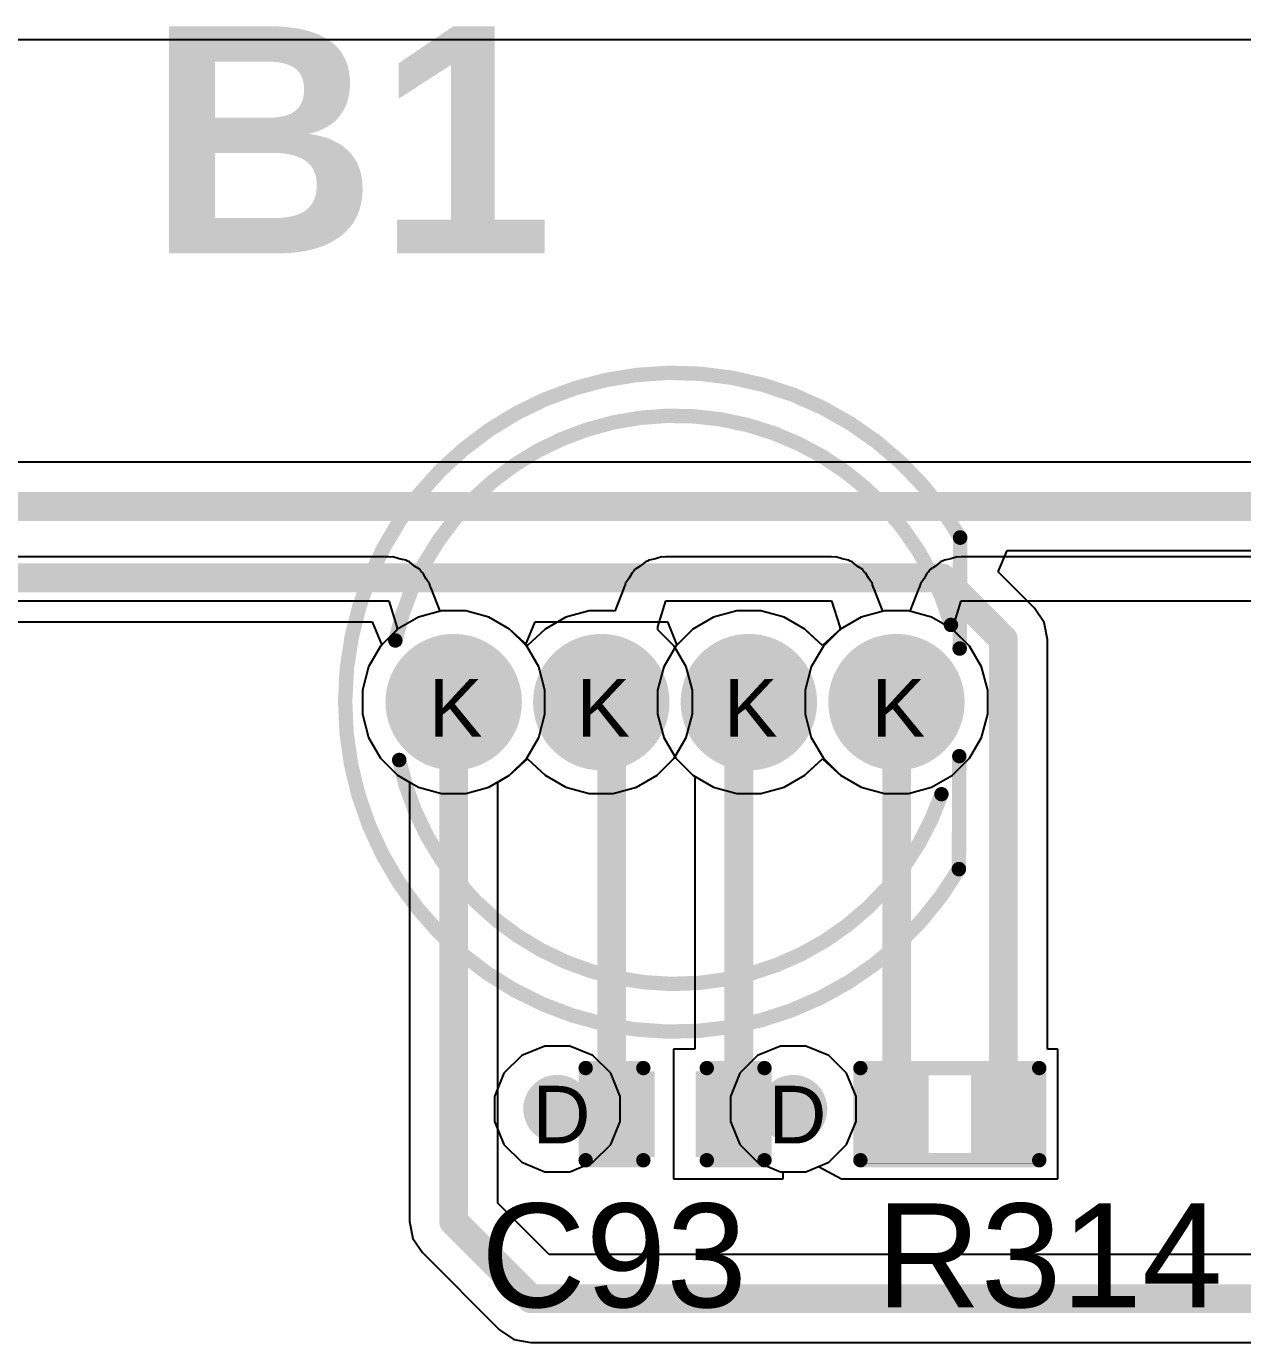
# Model space of a CAD drawing. Header units: inches. Extents: x -11 to 5428, y 0 to 5423.
# Drawn here: x 32.8 to 43.52, y 59.12 to 70.72 of the extents above; entities that cross this region are included whole.
import ezdxf

# ---------------------------------------------------------------- set-up
doc = ezdxf.new("R2010")
doc.units = ezdxf.units.IN
for name, color, linetype in [('Bottom Layer', 5, 'Continuous'), ('Bottom Solder', 6, 'Continuous'), ('Drill Drawing', 1, 'Continuous'), ('GND', 16, 'Continuous'), ('Multi-Layer', 9, 'Continuous'), ('Pad Holes', 156, 'Continuous'), ('PWR', 76, 'Continuous'), ('Top Layer', 1, 'Continuous'), ('Top Overlay', 2, 'Continuous'), ('Top Paste', 8, 'Continuous'), ('Top Solder', 216, 'Continuous'), ('Via Holes', 16, 'Continuous')]:
    doc.layers.add(name, color=color, linetype=linetype)
doc.styles.add('Arial', font='', dxfattribs={"height": 0.2})
doc.styles.add('Arial_Bold', font='', dxfattribs={"height": 0.2})
doc.styles.get('Arial').set_extended_font_data('Arial')
doc.styles.get('Arial_Bold').set_extended_font_data('Arial', bold=True)

# ---------------------------------------------------------------- blocks, each defined once
blk = doc.blocks.new('C___0402_157')
at = {"layer": 'Top Layer'}
for points in [[(-0.699, -0.317), (-0.699, 0.318), (-0.241, 0.318), (-0.241, -0.317)], [(0.241, -0.317), (0.241, 0.318), (0.698, 0.318), (0.698, -0.317)]]:
    blk.add_hatch(color=1, dxfattribs=at).paths.add_polyline_path(points)
at = {"layer": 'Top Paste'}
for points in [[(-0.699, -0.317), (-0.699, 0.318), (-0.241, 0.318), (-0.241, -0.317)], [(0.241, -0.317), (0.241, 0.318), (0.698, 0.318), (0.698, -0.317)]]:
    blk.add_hatch(color=8, dxfattribs=at).paths.add_polyline_path(points)
at = {"layer": 'Top Solder'}
for points in [[(-0.759, -0.377), (-0.759, 0.378), (-0.181, 0.378), (-0.181, -0.377)], [(0.181, -0.377), (0.181, 0.378), (0.758, 0.378), (0.758, -0.377)]]:
    blk.add_hatch(color=216, dxfattribs=at).paths.add_polyline_path(points)
at = {"layer": 'Top Overlay'}
for points in [[(-0.787, -0.406, 0.127, 0.127, 0), (-0.787, 0.406, 0.127, 0.127, 0)], [(-0.787, 0.406, 0.127, 0.127, 0), (-0.279, 0.406, 0.127, 0.127, 0)], [(0.279, 0.406, 0.127, 0.127, 0), (0.787, 0.406, 0.127, 0.127, 0)], [(0.787, -0.406, 0.127, 0.127, 0), (0.787, 0.406, 0.127, 0.127, 0)], [(-0.787, -0.406, 0.127, 0.127, 0), (-0.279, -0.406, 0.127, 0.127, 0)], [(0.279, -0.406, 0.127, 0.127, 0), (0.787, -0.406, 0.127, 0.127, 0)]]:
    blk.add_lwpolyline(points, format="xyseb", dxfattribs=at)
for points in [[(-0.819, 0.406, 0.0635, 0.0635, 1), (-0.756, 0.406, 0.0635, 0.0635, 1)], [(-0.819, 0.406, 0.0635, 0.0635, 1), (-0.756, 0.406, 0.0635, 0.0635, 1)], [(-0.311, 0.406, 0.0635, 0.0635, 1), (-0.248, 0.406, 0.0635, 0.0635, 1)], [(0.248, 0.406, 0.0635, 0.0635, 1), (0.311, 0.406, 0.0635, 0.0635, 1)], [(0.756, 0.406, 0.0635, 0.0635, 1), (0.819, 0.406, 0.0635, 0.0635, 1)], [(0.756, 0.406, 0.0635, 0.0635, 1), (0.819, 0.406, 0.0635, 0.0635, 1)], [(-0.819, -0.406, 0.0635, 0.0635, 1), (-0.756, -0.406, 0.0635, 0.0635, 1)], [(-0.819, -0.406, 0.0635, 0.0635, 1), (-0.756, -0.406, 0.0635, 0.0635, 1)], [(-0.311, -0.406, 0.0635, 0.0635, 1), (-0.248, -0.406, 0.0635, 0.0635, 1)], [(0.248, -0.406, 0.0635, 0.0635, 1), (0.311, -0.406, 0.0635, 0.0635, 1)], [(0.756, -0.406, 0.0635, 0.0635, 1), (0.819, -0.406, 0.0635, 0.0635, 1)], [(0.756, -0.406, 0.0635, 0.0635, 1), (0.819, -0.406, 0.0635, 0.0635, 1)]]:
    blk.add_lwpolyline(points, format="xyseb", close=True, dxfattribs=at)
blk = doc.blocks.new('WS2812D_F5_158')
at = {"layer": 'Bottom Layer'}
h = blk.add_hatch(color=5, dxfattribs=at)
edge = h.paths.add_edge_path()
edge.add_arc((-1.95, 0), 0.55, 0, 360)
h = blk.add_hatch(color=5, dxfattribs=at)
edge = h.paths.add_edge_path()
edge.add_arc((-0.65, 0), 0.55, 0, 360)
h = blk.add_hatch(color=5, dxfattribs=at)
edge = h.paths.add_edge_path()
edge.add_arc((0.65, 0), 0.55, 0, 360)
h = blk.add_hatch(color=5, dxfattribs=at)
edge = h.paths.add_edge_path()
edge.add_arc((1.95, 0), 0.55, 0, 360)
at = {"layer": 'Bottom Solder'}
h = blk.add_hatch(color=6, dxfattribs=at)
edge = h.paths.add_edge_path()
edge.add_arc((-1.95, 0), 0.601, 0, 360)
h = blk.add_hatch(color=6, dxfattribs=at)
edge = h.paths.add_edge_path()
edge.add_arc((-0.65, 0), 0.601, 0, 360)
h = blk.add_hatch(color=6, dxfattribs=at)
edge = h.paths.add_edge_path()
edge.add_arc((0.65, 0), 0.601, 0, 360)
h = blk.add_hatch(color=6, dxfattribs=at)
edge = h.paths.add_edge_path()
edge.add_arc((1.95, 0), 0.601, 0, 360)
at = {"layer": 'GND'}
h = blk.add_hatch(color=16, dxfattribs=at)
edge = h.paths.add_edge_path()
edge.add_arc((-1.95, 0), 0.55, 0, 360)
h = blk.add_hatch(color=16, dxfattribs=at)
edge = h.paths.add_edge_path()
edge.add_arc((-0.65, 0), 0.55, 0, 360)
h = blk.add_hatch(color=16, dxfattribs=at)
edge = h.paths.add_edge_path()
edge.add_arc((0.65, 0), 0.55, 0, 360)
h = blk.add_hatch(color=16, dxfattribs=at)
edge = h.paths.add_edge_path()
edge.add_arc((1.95, 0), 0.55, 0, 360)
at = {"layer": 'Multi-Layer'}
h = blk.add_hatch(color=9, dxfattribs=at)
edge = h.paths.add_edge_path()
edge.add_arc((-1.95, 0), 0.55, 0, 360)
h = blk.add_hatch(color=9, dxfattribs=at)
edge = h.paths.add_edge_path()
edge.add_arc((-0.65, 0), 0.55, 0, 360)
h = blk.add_hatch(color=9, dxfattribs=at)
edge = h.paths.add_edge_path()
edge.add_arc((0.65, 0), 0.55, 0, 360)
h = blk.add_hatch(color=9, dxfattribs=at)
edge = h.paths.add_edge_path()
edge.add_arc((1.95, 0), 0.55, 0, 360)
at = {"layer": 'Pad Holes'}
h = blk.add_hatch(color=7, dxfattribs=at)
edge = h.paths.add_edge_path()
edge.add_arc((-1.95, 0), 0.36, 0, 360)
h = blk.add_hatch(color=7, dxfattribs=at)
edge = h.paths.add_edge_path()
edge.add_arc((-0.65, 0), 0.36, 0, 360)
h = blk.add_hatch(color=7, dxfattribs=at)
edge = h.paths.add_edge_path()
edge.add_arc((0.65, 0), 0.36, 0, 360)
h = blk.add_hatch(color=7, dxfattribs=at)
edge = h.paths.add_edge_path()
edge.add_arc((1.95, 0), 0.36, 0, 360)
at = {"layer": 'PWR'}
h = blk.add_hatch(color=76, dxfattribs=at)
edge = h.paths.add_edge_path()
edge.add_arc((-1.95, 0), 0.55, 0, 360)
h = blk.add_hatch(color=76, dxfattribs=at)
edge = h.paths.add_edge_path()
edge.add_arc((-0.65, 0), 0.55, 0, 360)
h = blk.add_hatch(color=76, dxfattribs=at)
edge = h.paths.add_edge_path()
edge.add_arc((0.65, 0), 0.55, 0, 360)
h = blk.add_hatch(color=76, dxfattribs=at)
edge = h.paths.add_edge_path()
edge.add_arc((1.95, 0), 0.55, 0, 360)
at = {"layer": 'Top Layer'}
h = blk.add_hatch(color=1, dxfattribs=at)
edge = h.paths.add_edge_path()
edge.add_arc((-1.95, 0), 0.55, 0, 360)
h = blk.add_hatch(color=1, dxfattribs=at)
edge = h.paths.add_edge_path()
edge.add_arc((-0.65, 0), 0.55, 0, 360)
h = blk.add_hatch(color=1, dxfattribs=at)
edge = h.paths.add_edge_path()
edge.add_arc((0.65, 0), 0.55, 0, 360)
h = blk.add_hatch(color=1, dxfattribs=at)
edge = h.paths.add_edge_path()
edge.add_arc((1.95, 0), 0.55, 0, 360)
at = {"layer": 'Top Solder'}
h = blk.add_hatch(color=216, dxfattribs=at)
edge = h.paths.add_edge_path()
edge.add_arc((-1.95, 0), 0.601, 0, 360)
h = blk.add_hatch(color=216, dxfattribs=at)
edge = h.paths.add_edge_path()
edge.add_arc((-0.65, 0), 0.601, 0, 360)
h = blk.add_hatch(color=216, dxfattribs=at)
edge = h.paths.add_edge_path()
edge.add_arc((0.65, 0), 0.601, 0, 360)
h = blk.add_hatch(color=216, dxfattribs=at)
edge = h.paths.add_edge_path()
edge.add_arc((1.95, 0), 0.601, 0, 360)
at = {"layer": 'Top Overlay'}
for points in [[(2.5, -1.471, 0.127, 0.127, -3.705201), (2.511, 1.45, 0.127, 0.127, 0)], [(-2.464, 0.543, 0.127, 0.127, -0.780857), (2.43, 0.68, 0.127, 0.127, 0)], [(2.507, 0.472, 0.127, 0.127, 0), (2.511, 1.449, 0.127, 0.127, 0)], [(2.347, -0.811, 0.127, 0.127, -0.760948), (-2.43, -0.51, 0.127, 0.127, 0)], [(2.5, -1.471, 0.127, 0.127, 0), (2.504, -0.476, 0.127, 0.127, 0)]]:
    blk.add_lwpolyline(points, format="xyseb", dxfattribs=at)
for points in [[(2.479, 1.449, 0.0635, 0.0635, 1), (2.543, 1.449, 0.0635, 0.0635, 1)], [(2.479, 1.45, 0.0635, 0.0635, 1), (2.543, 1.45, 0.0635, 0.0635, 1)], [(2.398, 0.68, 0.0635, 0.0635, 1), (2.462, 0.68, 0.0635, 0.0635, 1)], [(-2.496, 0.543, 0.0635, 0.0635, 1), (-2.432, 0.543, 0.0635, 0.0635, 1)], [(2.475, 0.472, 0.0635, 0.0635, 1), (2.539, 0.472, 0.0635, 0.0635, 1)], [(-2.462, -0.51, 0.0635, 0.0635, 1), (-2.398, -0.51, 0.0635, 0.0635, 1)], [(2.472, -0.476, 0.0635, 0.0635, 1), (2.535, -0.476, 0.0635, 0.0635, 1)], [(2.315, -0.811, 0.0635, 0.0635, 1), (2.378, -0.811, 0.0635, 0.0635, 1)], [(2.468, -1.471, 0.0635, 0.0635, 1), (2.531, -1.471, 0.0635, 0.0635, 1)], [(2.468, -1.471, 0.0635, 0.0635, 1), (2.532, -1.471, 0.0635, 0.0635, 1)]]:
    blk.add_lwpolyline(points, format="xyseb", close=True, dxfattribs=at)
blk = doc.blocks.new('R___0402_159')
at = {"layer": 'Top Layer'}
for points in [[(-0.699, -0.317), (-0.699, 0.318), (-0.241, 0.318), (-0.241, -0.317)], [(0.241, -0.317), (0.241, 0.318), (0.698, 0.318), (0.698, -0.317)]]:
    blk.add_hatch(color=1, dxfattribs=at).paths.add_polyline_path(points)
at = {"layer": 'Top Paste'}
for points in [[(-0.699, -0.317), (-0.699, 0.318), (-0.241, 0.318), (-0.241, -0.317)], [(0.241, -0.317), (0.241, 0.318), (0.698, 0.318), (0.698, -0.317)]]:
    blk.add_hatch(color=8, dxfattribs=at).paths.add_polyline_path(points)
at = {"layer": 'Top Solder'}
for points in [[(-0.754, -0.372), (-0.754, 0.373), (-0.186, 0.373), (-0.186, -0.372)], [(0.186, -0.372), (0.186, 0.373), (0.753, 0.373), (0.753, -0.372)]]:
    blk.add_hatch(color=216, dxfattribs=at).paths.add_polyline_path(points)
at = {"layer": 'Top Overlay'}
for points in [[(-0.787, -0.406, 0.127, 0.127, 0), (-0.787, 0.406, 0.127, 0.127, 0)], [(-0.787, 0.406, 0.127, 0.127, 0), (0.787, 0.406, 0.127, 0.127, 0)], [(0.787, -0.406, 0.127, 0.127, 0), (0.787, 0.406, 0.127, 0.127, 0)], [(-0.787, -0.406, 0.127, 0.127, 0), (0.787, -0.406, 0.127, 0.127, 0)], [(-0.813, -0.432, 0.00323, 0.00323, 0), (0.813, -0.432, 0.00323, 0.00323, 0)]]:
    blk.add_lwpolyline(points, format="xyseb", dxfattribs=at)
for points in [[(-0.819, 0.406, 0.0635, 0.0635, 1), (-0.756, 0.406, 0.0635, 0.0635, 1)], [(-0.819, 0.406, 0.0635, 0.0635, 1), (-0.756, 0.406, 0.0635, 0.0635, 1)], [(0.756, 0.406, 0.0635, 0.0635, 1), (0.819, 0.406, 0.0635, 0.0635, 1)], [(0.756, 0.406, 0.0635, 0.0635, 1), (0.819, 0.406, 0.0635, 0.0635, 1)], [(-0.819, -0.406, 0.0635, 0.0635, 1), (-0.756, -0.406, 0.0635, 0.0635, 1)], [(-0.819, -0.406, 0.0635, 0.0635, 1), (-0.756, -0.406, 0.0635, 0.0635, 1)], [(0.756, -0.406, 0.0635, 0.0635, 1), (0.819, -0.406, 0.0635, 0.0635, 1)], [(0.756, -0.406, 0.0635, 0.0635, 1), (0.819, -0.406, 0.0635, 0.0635, 1)], [(-0.814, -0.432, 0.00161, 0.00161, 1), (-0.812, -0.432, 0.00161, 0.00161, 1)], [(0.812, -0.432, 0.00161, 0.00161, 1), (0.814, -0.432, 0.00161, 0.00161, 1)]]:
    blk.add_lwpolyline(points, format="xyseb", close=True, dxfattribs=at)

msp = doc.modelspace()

# ---------------------------------------------------------------- hatches: boundary and pattern name
at = {"layer": 'Bottom Layer'}
h = msp.add_hatch(color=5, dxfattribs=at)
edge = h.paths.add_edge_path()
edge.add_arc((37.481, 61.183), 0.3, 0, 360)
h = msp.add_hatch(color=5, dxfattribs=at)
edge = h.paths.add_edge_path()
edge.add_arc((39.559, 61.183), 0.3, 0, 360)
at = {"layer": 'GND'}
h = msp.add_hatch(color=16, dxfattribs=at)
edge = h.paths.add_edge_path()
edge.add_arc((37.481, 61.183), 0.3, 0, 360)
h = msp.add_hatch(color=16, dxfattribs=at)
edge = h.paths.add_edge_path()
edge.add_arc((39.559, 61.183), 0.3, 0, 360)
at = {"layer": 'PWR'}
h = msp.add_hatch(color=76, dxfattribs=at)
edge = h.paths.add_edge_path()
edge.add_arc((37.481, 61.183), 0.3, 0, 360)
h = msp.add_hatch(color=76, dxfattribs=at)
edge = h.paths.add_edge_path()
edge.add_arc((39.559, 61.183), 0.3, 0, 360)
at = {"layer": 'Top Layer'}
h = msp.add_hatch(color=1, dxfattribs=at)
edge = h.paths.add_edge_path()
edge.add_arc((37.481, 61.183), 0.3, 0, 360)
h = msp.add_hatch(color=1, dxfattribs=at)
edge = h.paths.add_edge_path()
edge.add_arc((39.559, 61.183), 0.3, 0, 360)
at = {"layer": 'Via Holes'}
h = msp.add_hatch(color=7, dxfattribs=at)
edge = h.paths.add_edge_path()
edge.add_arc((37.481, 61.183), 0.15, 0, 360)
h = msp.add_hatch(color=7, dxfattribs=at)
edge = h.paths.add_edge_path()
edge.add_arc((39.559, 61.183), 0.15, 0, 360)

# ---------------------------------------------------------------- linework, layer by layer
at = {"layer": 'Bottom Layer'}
for p, q in [((36.462, 65.571), (36.257, 65.516)), ((36.674, 65.571), (36.462, 65.571)), ((36.878, 65.516), (36.674, 65.571)), ((39.062, 65.571), (38.857, 65.516)), ((39.274, 65.571), (39.062, 65.571)), ((39.478, 65.516), (39.274, 65.571)), ((40.362, 65.571), (40.157, 65.516)), ((40.573, 65.571), (40.362, 65.571)), ((40.778, 65.516), (40.573, 65.571)), ((36.074, 65.41), (35.924, 65.26)), ((36.257, 65.516), (36.074, 65.41)), ((37.061, 65.41), (36.878, 65.516)), ((37.211, 65.26), (37.061, 65.41)), ((38.674, 65.41), (38.524, 65.26)), ((38.857, 65.516), (38.674, 65.41)), ((39.661, 65.41), (39.478, 65.516)), ((39.683, 65.389), (39.661, 65.41)), ((39.974, 65.41), (39.952, 65.389)), ((40.157, 65.516), (39.974, 65.41)), ((40.961, 65.41), (40.778, 65.516)), ((41.111, 65.26), (40.961, 65.41)), ((39.818, 65.266), (39.683, 65.389)), ((39.952, 65.389), (39.818, 65.266)), ((35.924, 65.26), (35.819, 65.077)), ((37.317, 65.077), (37.211, 65.26)), ((38.524, 65.26), (38.418, 65.077)), ((41.217, 65.077), (41.111, 65.26)), ((35.819, 65.077), (35.764, 64.873)), ((37.372, 64.873), (37.317, 65.077)), ((38.418, 65.077), (38.364, 64.873)), ((41.272, 64.873), (41.217, 65.077)), ((35.764, 64.873), (35.764, 64.661)), ((37.372, 64.661), (37.372, 64.873)), ((38.364, 64.873), (38.364, 64.661)), ((41.272, 64.661), (41.272, 64.873)), ((35.764, 64.661), (35.819, 64.456)), ((37.317, 64.456), (37.372, 64.661)), ((38.364, 64.661), (38.418, 64.456)), ((41.217, 64.456), (41.272, 64.661)), ((35.819, 64.456), (35.924, 64.273)), ((37.211, 64.273), (37.317, 64.456)), ((38.418, 64.456), (38.524, 64.273)), ((41.111, 64.273), (41.217, 64.456)), ((35.924, 64.273), (36.074, 64.123)), ((37.061, 64.123), (37.211, 64.273)), ((38.524, 64.273), (38.674, 64.123)), ((39.683, 64.145), (39.818, 64.267)), ((39.818, 64.267), (39.952, 64.145)), ((40.961, 64.123), (41.111, 64.273)), ((39.661, 64.123), (39.683, 64.145)), ((39.952, 64.145), (39.974, 64.123)), ((36.074, 64.123), (36.257, 64.018)), ((36.257, 64.018), (36.462, 63.963)), ((36.674, 63.963), (36.878, 64.018)), ((36.878, 64.018), (37.061, 64.123)), ((38.674, 64.123), (38.857, 64.018)), ((38.857, 64.018), (39.062, 63.963)), ((39.274, 63.963), (39.478, 64.018)), ((39.478, 64.018), (39.661, 64.123)), ((39.974, 64.123), (40.157, 64.018)), ((40.157, 64.018), (40.362, 63.963)), ((40.573, 63.963), (40.778, 64.018)), ((40.778, 64.018), (40.961, 64.123)), ((36.462, 63.963), (36.674, 63.963)), ((39.062, 63.963), (39.274, 63.963)), ((40.362, 63.963), (40.573, 63.963)), ((39.448, 61.737), (39.245, 61.653)), ((39.669, 61.737), (39.448, 61.737)), ((39.872, 61.653), (39.669, 61.737)), ((39.245, 61.653), (39.089, 61.497)), ((40.028, 61.497), (39.872, 61.653)), ((39.089, 61.497), (39.005, 61.294)), ((40.113, 61.294), (40.028, 61.497)), ((39.005, 61.294), (39.005, 61.073)), ((40.113, 61.073), (40.113, 61.294)), ((39.005, 61.073), (39.089, 60.87)), ((40.028, 60.87), (40.113, 61.073)), ((39.089, 60.87), (39.245, 60.714)), ((39.872, 60.714), (40.028, 60.87)), ((39.245, 60.714), (39.448, 60.629)), ((39.669, 60.629), (39.872, 60.714)), ((39.448, 60.629), (39.669, 60.629))]:
    msp.add_line(p, q, dxfattribs=at)
at = {"layer": 'GND'}
for p, q in [((36.462, 65.571), (36.257, 65.516)), ((36.674, 65.571), (36.462, 65.571)), ((36.878, 65.516), (36.674, 65.571)), ((39.062, 65.571), (38.857, 65.516)), ((39.274, 65.571), (39.062, 65.571)), ((39.478, 65.516), (39.274, 65.571)), ((40.362, 65.571), (40.157, 65.516)), ((40.573, 65.571), (40.362, 65.571)), ((40.778, 65.516), (40.573, 65.571)), ((36.074, 65.41), (35.924, 65.26)), ((36.257, 65.516), (36.074, 65.41)), ((37.061, 65.41), (36.878, 65.516)), ((37.211, 65.26), (37.061, 65.41)), ((38.674, 65.41), (38.524, 65.26)), ((38.857, 65.516), (38.674, 65.41)), ((39.661, 65.41), (39.478, 65.516)), ((39.818, 65.267), (39.661, 65.41)), ((39.974, 65.41), (39.818, 65.267)), ((40.157, 65.516), (39.974, 65.41)), ((40.961, 65.41), (40.778, 65.516)), ((41.111, 65.26), (40.961, 65.41)), ((35.924, 65.26), (35.819, 65.077)), ((37.317, 65.077), (37.211, 65.26)), ((38.524, 65.26), (38.418, 65.077)), ((41.217, 65.077), (41.111, 65.26)), ((35.819, 65.077), (35.764, 64.873)), ((37.372, 64.873), (37.317, 65.077)), ((38.418, 65.077), (38.364, 64.873)), ((41.272, 64.873), (41.217, 65.077)), ((35.764, 64.873), (35.764, 64.661)), ((37.372, 64.661), (37.372, 64.873)), ((38.364, 64.873), (38.364, 64.661)), ((41.272, 64.661), (41.272, 64.873)), ((35.764, 64.661), (35.819, 64.456)), ((37.317, 64.456), (37.372, 64.661)), ((38.364, 64.661), (38.418, 64.456)), ((41.217, 64.456), (41.272, 64.661)), ((35.819, 64.456), (35.924, 64.273)), ((37.211, 64.273), (37.317, 64.456)), ((38.418, 64.456), (38.524, 64.273)), ((41.111, 64.273), (41.217, 64.456)), ((35.924, 64.273), (36.074, 64.123)), ((37.061, 64.123), (37.211, 64.273)), ((38.524, 64.273), (38.674, 64.123)), ((39.661, 64.123), (39.818, 64.267)), ((39.818, 64.267), (39.974, 64.123)), ((40.961, 64.123), (41.111, 64.273)), ((36.074, 64.123), (36.257, 64.018)), ((36.257, 64.018), (36.462, 63.963)), ((36.674, 63.963), (36.878, 64.018)), ((36.878, 64.018), (37.061, 64.123)), ((38.674, 64.123), (38.857, 64.018)), ((38.857, 64.018), (39.062, 63.963)), ((39.274, 63.963), (39.478, 64.018)), ((39.478, 64.018), (39.661, 64.123)), ((39.974, 64.123), (40.157, 64.018)), ((40.157, 64.018), (40.362, 63.963)), ((40.573, 63.963), (40.778, 64.018)), ((40.778, 64.018), (40.961, 64.123)), ((36.462, 63.963), (36.674, 63.963)), ((39.062, 63.963), (39.274, 63.963)), ((40.362, 63.963), (40.573, 63.963)), ((39.448, 61.737), (39.245, 61.653)), ((39.669, 61.737), (39.448, 61.737)), ((39.872, 61.653), (39.669, 61.737)), ((39.245, 61.653), (39.089, 61.497)), ((40.028, 61.497), (39.872, 61.653)), ((39.089, 61.497), (39.005, 61.294)), ((40.113, 61.294), (40.028, 61.497)), ((39.005, 61.294), (39.005, 61.073)), ((40.113, 61.073), (40.113, 61.294)), ((39.005, 61.073), (39.089, 60.87)), ((40.028, 60.87), (40.113, 61.073)), ((39.089, 60.87), (39.245, 60.714)), ((39.872, 60.714), (40.028, 60.87)), ((39.245, 60.714), (39.448, 60.629)), ((39.669, 60.629), (39.872, 60.714)), ((39.448, 60.629), (39.669, 60.629))]:
    msp.add_line(p, q, dxfattribs=at)
at = {"layer": 'PWR'}
for p, q in [((35.997, 66.047), (30.068, 66.047)), ((36.015, 66.044), (35.997, 66.047)), ((36.033, 66.046), (36.015, 66.044)), ((36.089, 66.029), (36.033, 66.046)), ((36.146, 66.018), (36.089, 66.029)), ((36.161, 66.008), (36.146, 66.018)), ((36.179, 66.003), (36.161, 66.008)), ((36.224, 65.966), (36.179, 66.003)), ((38.257, 66.003), (38.212, 65.966)), ((38.274, 66.008), (38.257, 66.003)), ((38.29, 66.018), (38.274, 66.008)), ((38.347, 66.029), (38.29, 66.018)), ((38.402, 66.046), (38.347, 66.029)), ((38.42, 66.044), (38.402, 66.046)), ((38.438, 66.047), (38.42, 66.044)), ((39.897, 66.047), (38.438, 66.047)), ((39.915, 66.044), (39.897, 66.047)), ((39.933, 66.046), (39.915, 66.044)), ((39.989, 66.029), (39.933, 66.046)), ((40.046, 66.018), (39.989, 66.029)), ((40.061, 66.008), (40.046, 66.018)), ((40.078, 66.003), (40.061, 66.008)), ((40.123, 65.966), (40.078, 66.003)), ((40.857, 66.003), (40.812, 65.966)), ((40.874, 66.008), (40.857, 66.003)), ((40.89, 66.018), (40.874, 66.008)), ((40.947, 66.029), (40.89, 66.018)), ((41.002, 66.046), (40.947, 66.029)), ((41.02, 66.044), (41.002, 66.046)), ((41.038, 66.047), (41.02, 66.044)), ((46.967, 66.047), (41.038, 66.047)), ((36.272, 65.934), (36.224, 65.966)), ((36.282, 65.919), (36.272, 65.934)), ((36.296, 65.907), (36.282, 65.919)), ((36.324, 65.856), (36.296, 65.907)), ((38.139, 65.907), (38.112, 65.856)), ((38.153, 65.919), (38.139, 65.907)), ((38.164, 65.934), (38.153, 65.919)), ((38.212, 65.966), (38.164, 65.934)), ((40.172, 65.934), (40.123, 65.966)), ((40.182, 65.919), (40.172, 65.934)), ((40.196, 65.907), (40.182, 65.919)), ((40.224, 65.856), (40.196, 65.907)), ((40.739, 65.907), (40.712, 65.856)), ((40.753, 65.919), (40.739, 65.907)), ((40.764, 65.934), (40.753, 65.919)), ((40.812, 65.966), (40.764, 65.934)), ((36.356, 65.808), (36.324, 65.856)), ((36.357, 65.801), (36.356, 65.808)), ((36.367, 65.775), (36.357, 65.801)), ((36.368, 65.774), (36.367, 65.775)), ((36.369, 65.771), (36.368, 65.774)), ((36.449, 65.567), (36.369, 65.771)), ((38.066, 65.771), (37.986, 65.567)), ((38.067, 65.774), (38.066, 65.771)), ((38.068, 65.775), (38.067, 65.774)), ((38.078, 65.801), (38.068, 65.775)), ((38.079, 65.808), (38.078, 65.801)), ((38.112, 65.856), (38.079, 65.808)), ((40.256, 65.808), (40.224, 65.856)), ((40.257, 65.801), (40.256, 65.808)), ((40.267, 65.775), (40.257, 65.801)), ((40.268, 65.774), (40.267, 65.775)), ((40.269, 65.771), (40.268, 65.774)), ((40.349, 65.567), (40.269, 65.771)), ((40.666, 65.771), (40.586, 65.567)), ((40.667, 65.774), (40.666, 65.771)), ((40.668, 65.775), (40.667, 65.774)), ((40.678, 65.801), (40.668, 65.775)), ((40.679, 65.808), (40.678, 65.801)), ((40.712, 65.856), (40.679, 65.808)), ((30.068, 65.659), (35.997, 65.659)), ((35.997, 65.659), (36.068, 65.429)), ((38.367, 65.429), (38.438, 65.659)), ((38.438, 65.659), (39.897, 65.659)), ((39.897, 65.659), (39.968, 65.429)), ((40.967, 65.429), (41.038, 65.659)), ((41.038, 65.659), (46.967, 65.659)), ((36.462, 65.571), (36.449, 65.567)), ((36.674, 65.571), (36.462, 65.571)), ((36.878, 65.516), (36.674, 65.571)), ((37.762, 65.571), (37.557, 65.516)), ((37.974, 65.571), (37.762, 65.571)), ((37.986, 65.567), (37.974, 65.571)), ((40.362, 65.571), (40.349, 65.567)), ((40.573, 65.571), (40.362, 65.571)), ((40.586, 65.567), (40.573, 65.571)), ((36.068, 65.429), (36.069, 65.405)), ((37.061, 65.41), (36.878, 65.516)), ((37.218, 65.267), (37.061, 65.41)), ((37.374, 65.41), (37.218, 65.267)), ((37.557, 65.516), (37.374, 65.41)), ((38.366, 65.405), (38.367, 65.429)), ((39.968, 65.429), (39.969, 65.405)), ((40.966, 65.405), (40.967, 65.429)), ((36.069, 65.405), (35.924, 65.26)), ((38.511, 65.26), (38.366, 65.405)), ((39.969, 65.405), (39.824, 65.26)), ((41.111, 65.26), (40.966, 65.405)), ((35.924, 65.26), (35.819, 65.077)), ((38.617, 65.077), (38.511, 65.26)), ((39.824, 65.26), (39.718, 65.077)), ((41.217, 65.077), (41.111, 65.26)), ((35.819, 65.077), (35.764, 64.873)), ((38.672, 64.873), (38.617, 65.077)), ((39.718, 65.077), (39.664, 64.873)), ((41.272, 64.873), (41.217, 65.077)), ((35.764, 64.873), (35.764, 64.661)), ((38.672, 64.661), (38.672, 64.873)), ((39.664, 64.873), (39.664, 64.661)), ((41.272, 64.661), (41.272, 64.873)), ((35.764, 64.661), (35.819, 64.456)), ((38.617, 64.456), (38.672, 64.661)), ((39.664, 64.661), (39.718, 64.456)), ((41.217, 64.456), (41.272, 64.661)), ((35.819, 64.456), (35.924, 64.273)), ((38.511, 64.273), (38.617, 64.456)), ((39.718, 64.456), (39.824, 64.273)), ((41.111, 64.273), (41.217, 64.456)), ((35.924, 64.273), (36.074, 64.123)), ((37.061, 64.123), (37.218, 64.267)), ((37.218, 64.267), (37.374, 64.123)), ((38.361, 64.123), (38.511, 64.273)), ((39.824, 64.273), (39.974, 64.123)), ((40.961, 64.123), (41.111, 64.273)), ((36.074, 64.123), (36.257, 64.018)), ((36.257, 64.018), (36.462, 63.963)), ((36.674, 63.963), (36.878, 64.018)), ((36.878, 64.018), (37.061, 64.123)), ((37.374, 64.123), (37.557, 64.018)), ((37.557, 64.018), (37.762, 63.963)), ((37.974, 63.963), (38.178, 64.018)), ((38.178, 64.018), (38.361, 64.123)), ((39.974, 64.123), (40.157, 64.018)), ((40.157, 64.018), (40.362, 63.963)), ((40.573, 63.963), (40.778, 64.018)), ((40.778, 64.018), (40.961, 64.123)), ((36.462, 63.963), (36.674, 63.963)), ((37.762, 63.963), (37.974, 63.963)), ((40.362, 63.963), (40.573, 63.963)), ((37.371, 61.737), (37.167, 61.653)), ((37.591, 61.737), (37.371, 61.737)), ((37.795, 61.653), (37.591, 61.737)), ((37.167, 61.653), (37.011, 61.497)), ((37.951, 61.497), (37.795, 61.653)), ((37.011, 61.497), (36.927, 61.294)), ((38.035, 61.294), (37.951, 61.497)), ((36.927, 61.294), (36.927, 61.073)), ((38.035, 61.073), (38.035, 61.294)), ((36.927, 61.073), (37.011, 60.87)), ((37.951, 60.87), (38.035, 61.073)), ((37.011, 60.87), (37.167, 60.714)), ((37.795, 60.714), (37.951, 60.87)), ((37.167, 60.714), (37.371, 60.629)), ((37.591, 60.629), (37.795, 60.714)), ((37.371, 60.629), (37.591, 60.629))]:
    msp.add_line(p, q, dxfattribs=at)
at = {"layer": 'Top Layer'}
for p, q in [((27.685, 70.604), (54.834, 70.604)), ((45.813, 66.88), (3.958, 66.88)), ((41.364, 65.915), (41.442, 66.103)), ((41.442, 66.103), (45.652, 66.103)), ((41.684, 65.595), (41.364, 65.915)), ((41.768, 65.469), (41.684, 65.595)), ((30.215, 65.474), (35.85, 65.474)), ((35.85, 65.474), (35.934, 65.27)), ((37.201, 65.27), (37.285, 65.474)), ((37.285, 65.474), (38.45, 65.474)), ((38.45, 65.474), (38.534, 65.27)), ((41.798, 65.32), (41.768, 65.469)), ((41.798, 61.709), (41.798, 65.32)), ((35.924, 65.26), (35.819, 65.077)), ((35.934, 65.27), (35.924, 65.26)), ((37.211, 65.26), (37.201, 65.27)), ((37.317, 65.077), (37.211, 65.26)), ((38.524, 65.26), (38.418, 65.077)), ((38.534, 65.27), (38.524, 65.26)), ((35.819, 65.077), (35.764, 64.873)), ((37.372, 64.873), (37.317, 65.077)), ((38.418, 65.077), (38.364, 64.873)), ((35.764, 64.873), (35.764, 64.661)), ((37.372, 64.661), (37.372, 64.873)), ((38.364, 64.873), (38.364, 64.661)), ((35.764, 64.661), (35.819, 64.456)), ((37.317, 64.456), (37.372, 64.661)), ((38.364, 64.661), (38.418, 64.456)), ((35.819, 64.456), (35.924, 64.273)), ((37.211, 64.273), (37.317, 64.456)), ((38.418, 64.456), (38.524, 64.273)), ((35.924, 64.273), (36.074, 64.123)), ((37.061, 64.123), (37.211, 64.273)), ((38.524, 64.273), (38.674, 64.123)), ((36.074, 64.123), (36.179, 64.063)), ((36.179, 64.063), (36.179, 60.192)), ((36.956, 64.063), (37.061, 64.123)), ((36.956, 60.353), (36.956, 64.063)), ((38.674, 64.123), (38.691, 64.113)), ((38.691, 64.113), (38.691, 61.709)), ((38.691, 61.709), (38.505, 61.709)), ((38.505, 61.709), (38.505, 60.566)), ((41.89, 61.709), (41.798, 61.709)), ((41.89, 60.566), (41.89, 61.709)), ((39.669, 60.629), (39.782, 60.676)), ((39.782, 60.676), (39.985, 60.566)), ((38.505, 60.566), (39.47, 60.566)), ((39.47, 60.566), (39.47, 60.629)), ((39.47, 60.629), (39.669, 60.629)), ((39.985, 60.566), (39.985, 60.566)), ((39.985, 60.566), (41.89, 60.566)), ((37.408, 59.901), (36.956, 60.353)), ((36.179, 60.192), (36.209, 60.043)), ((36.209, 60.043), (36.293, 59.917)), ((36.293, 59.917), (36.973, 59.238)), ((51.669, 59.901), (37.408, 59.901)), ((36.973, 59.238), (37.099, 59.153)), ((37.099, 59.153), (37.247, 59.124)), ((37.247, 59.124), (51.829, 59.124))]:
    msp.add_line(p, q, dxfattribs=at)
for points in [[(3.958, 66.491, 0.254, 0.254, 0), (45.813, 66.491, 0.254, 0.254, 0)], [(26.68, 65.862, 0.254, 0.254, 0), (40.868, 65.862, 0.254, 0.254, 0)], [(40.868, 65.862, 0.254, 0.254, 0), (41.409, 65.32, 0.254, 0.254, 0)], [(41.409, 61.183, 0.254, 0.254, 0), (41.409, 65.32, 0.254, 0.254, 0)], [(36.568, 60.192, 0.254, 0.254, 0), (36.568, 64.767, 0.254, 0.254, 0)], [(37.87, 64.765, 0.254, 0.254, 0), (37.96, 64.675, 0.254, 0.254, 0)], [(39.08, 64.675, 0.254, 0.254, 0), (39.17, 64.765, 0.254, 0.254, 0)], [(40.47, 61.183, 0.254, 0.254, 0), (40.47, 64.765, 0.254, 0.254, 0)], [(37.96, 61.273, 0.254, 0.254, 0), (37.96, 64.675, 0.254, 0.254, 0)], [(39.08, 61.273, 0.254, 0.254, 0), (39.08, 64.675, 0.254, 0.254, 0)], [(37.96, 61.273, 0.254, 0.254, 0), (38.05, 61.183, 0.254, 0.254, 0)], [(38.99, 61.183, 0.254, 0.254, 0), (39.08, 61.273, 0.254, 0.254, 0)], [(37.481, 61.183, 0.254, 0.254, 0), (38.05, 61.183, 0.254, 0.254, 0)], [(38.99, 61.183, 0.254, 0.254, 0), (39.559, 61.183, 0.254, 0.254, 0)], [(36.568, 60.192, 0.254, 0.254, 0), (37.247, 59.512, 0.254, 0.254, 0)], [(37.247, 59.512, 0.254, 0.254, 0), (51.829, 59.512, 0.254, 0.254, 0)]]:
    msp.add_lwpolyline(points, format="xyseb", dxfattribs=at)
for points in [[(40.804, 65.862, 0.127, 0.127, 1), (40.931, 65.862, 0.127, 0.127, 1)], [(40.804, 65.862, 0.127, 0.127, 1), (40.931, 65.862, 0.127, 0.127, 1)], [(41.346, 65.32, 0.127, 0.127, 1), (41.473, 65.32, 0.127, 0.127, 1)], [(41.346, 65.32, 0.127, 0.127, 1), (41.473, 65.32, 0.127, 0.127, 1)], [(36.504, 64.767, 0.127, 0.127, 1), (36.631, 64.767, 0.127, 0.127, 1)], [(37.806, 64.765, 0.127, 0.127, 1), (37.933, 64.765, 0.127, 0.127, 1)], [(39.106, 64.765, 0.127, 0.127, 1), (39.233, 64.765, 0.127, 0.127, 1)], [(40.406, 64.765, 0.127, 0.127, 1), (40.533, 64.765, 0.127, 0.127, 1)], [(37.896, 64.675, 0.127, 0.127, 1), (38.023, 64.675, 0.127, 0.127, 1)], [(37.896, 64.675, 0.127, 0.127, 1), (38.023, 64.675, 0.127, 0.127, 1)], [(39.016, 64.675, 0.127, 0.127, 1), (39.143, 64.675, 0.127, 0.127, 1)], [(39.016, 64.675, 0.127, 0.127, 1), (39.143, 64.675, 0.127, 0.127, 1)], [(37.896, 61.273, 0.127, 0.127, 1), (38.023, 61.273, 0.127, 0.127, 1)], [(37.896, 61.273, 0.127, 0.127, 1), (38.023, 61.273, 0.127, 0.127, 1)], [(39.016, 61.273, 0.127, 0.127, 1), (39.143, 61.273, 0.127, 0.127, 1)], [(39.016, 61.273, 0.127, 0.127, 1), (39.143, 61.273, 0.127, 0.127, 1)], [(37.417, 61.183, 0.127, 0.127, 1), (37.544, 61.183, 0.127, 0.127, 1)], [(37.986, 61.183, 0.127, 0.127, 1), (38.113, 61.183, 0.127, 0.127, 1)], [(37.986, 61.183, 0.127, 0.127, 1), (38.113, 61.183, 0.127, 0.127, 1)], [(38.926, 61.183, 0.127, 0.127, 1), (39.053, 61.183, 0.127, 0.127, 1)], [(38.926, 61.183, 0.127, 0.127, 1), (39.053, 61.183, 0.127, 0.127, 1)], [(39.495, 61.183, 0.127, 0.127, 1), (39.622, 61.183, 0.127, 0.127, 1)], [(40.406, 61.183, 0.127, 0.127, 1), (40.533, 61.183, 0.127, 0.127, 1)], [(41.346, 61.183, 0.127, 0.127, 1), (41.473, 61.183, 0.127, 0.127, 1)], [(36.504, 60.192, 0.127, 0.127, 1), (36.631, 60.192, 0.127, 0.127, 1)], [(36.504, 60.192, 0.127, 0.127, 1), (36.631, 60.192, 0.127, 0.127, 1)], [(37.184, 59.512, 0.127, 0.127, 1), (37.311, 59.512, 0.127, 0.127, 1)], [(37.184, 59.512, 0.127, 0.127, 1), (37.311, 59.512, 0.127, 0.127, 1)]]:
    msp.add_lwpolyline(points, format="xyseb", close=True, dxfattribs=at)

# ---------------------------------------------------------------- block references
for name, p in [('WS2812D_F5_158', (38.518, 64.767)), ('C___0402_157', (38.518, 61.137)), ('R___0402_159', (40.938, 61.137))]:
    msp.add_blockref(name, p)

# ---------------------------------------------------------------- texts
at = {"layer": 'Drill Drawing', "style": 'Arial'}
for s, p in [('K', (36.348, 64.462)), ('K', (37.648, 64.462)), ('K', (38.948, 64.462)), ('K', (40.248, 64.462)), ('D', (37.261, 60.879)), ('D', (39.339, 60.879))]:
    msp.add_text(s, height=0.508, dxfattribs=at).set_placement(p)
at = {"layer": 'Top Overlay', "style": 'Arial_Bold'}
msp.add_text('B1', height=2, rotation=360, dxfattribs=at).set_placement((33.875, 68.721))
at = {"layer": 'Top Overlay', "style": 'Arial'}
for s, p in [('C93', (36.808, 59.436)), ('R314', (40.288, 59.436))]:
    msp.add_text(s, height=0.9144, dxfattribs=at).set_placement(p)

doc.saveas('drawing.dxf')
